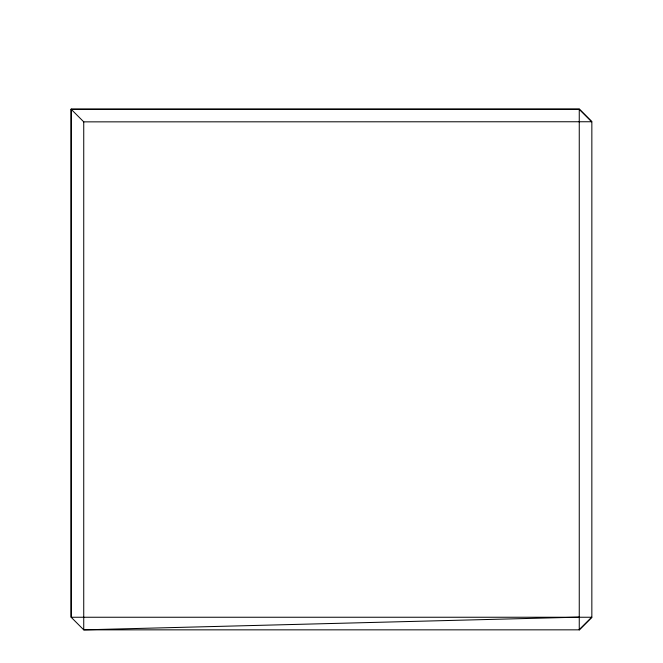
<?xml version="1.0" encoding="UTF-8"?>
<svg xmlns="http://www.w3.org/2000/svg" width="663" height="663" viewBox="0 0 663 663"><rect width="100%" height="100%" fill="white"/><g stroke="black" fill="none" stroke-linecap="round" stroke-linejoin="round"><path stroke-width="0.99" d="M579.255 109.204L71.148 109.254L83.745 121.859L591.794 121.752L579.255 109.155L579.255 629.842L83.737 629.85L71.148 617.245L71.148 109.155L579.255 109.155L591.852 121.752L591.844 617.245L579.255 629.842M579.247 629.792L591.844 617.245L71.148 617.253L71.148 109.155M579.255 617.145L83.737 629.85L83.745 121.859"/></g></svg>
